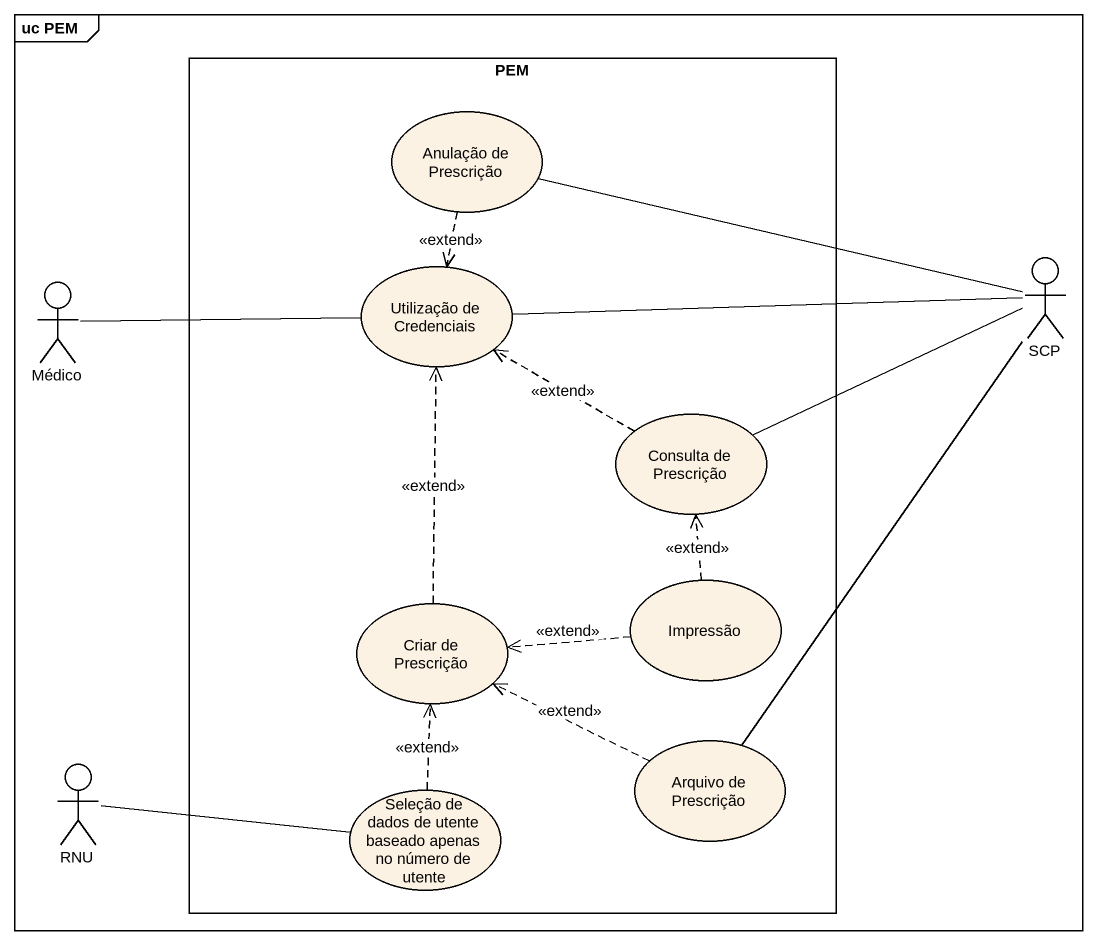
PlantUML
@startuml
mainframe uc PEM
rectangle PEM {
  usecase "Anulação de Prescrição" as Anulação_de_Prescrição
  usecase "Utilização de Credenciais" as Utilização_de_Credenciais
  usecase "Consulta de Prescrição" as Consulta_de_Prescrição
  usecase "Criar de Prescrição" as Criar_de_Prescrição
  usecase Impressão
  usecase "Arquivo de Prescrição" as Arquivo_de_Prescrição
  usecase "Seleção de dados de utente baseado apenas no número de utente" as Seleção_de_dados_de_utente
}
actor Médico
actor SCP
actor RNU
Anulação_de_Prescrição ..> Utilização_de_Credenciais : <<extend>>
Médico -right- Utilização_de_Credenciais
SCP -left- Anulação_de_Prescrição
SCP -left- Utilização_de_Credenciais
Consulta_de_Prescrição .left.> Utilização_de_Credenciais : <<extend>>
Consulta_de_Prescrição -right- SCP
Criar_de_Prescrição .up.> Utilização_de_Credenciais : <<extend>>
Impressão .up.> Consulta_de_Prescrição : <<extend>>
Impressão .left.> Criar_de_Prescrição : <<extend>>
Arquivo_de_Prescrição -up- SCP
Arquivo_de_Prescrição .left.> Criar_de_Prescrição : <<extend>>
RNU -right- Seleção_de_dados_de_utente
Seleção_de_dados_de_utente .up.> Criar_de_Prescrição : <<extend>>
@enduml
